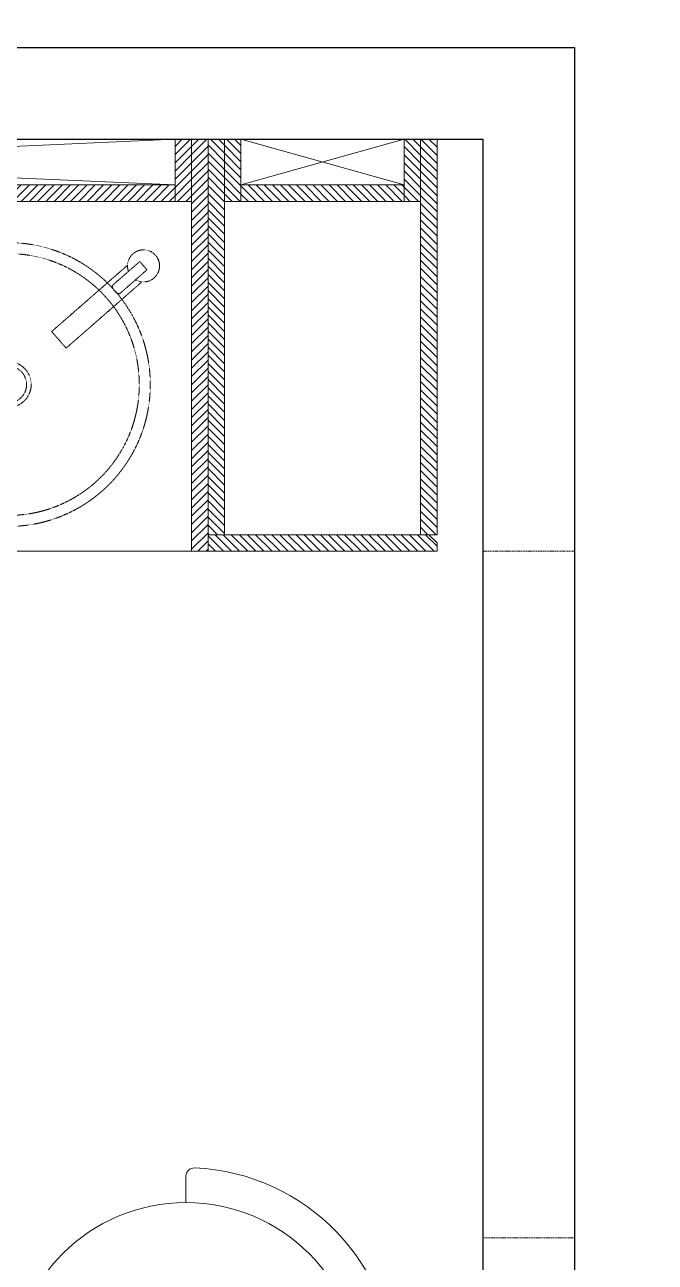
# Model space of a CAD drawing. Header units: millimetres. Extents: x 3788 to 9573, y -5445 to 12828.
# Drawn here: x 5164 to 5852, y 9451 to 10803 of the extents above; entities that cross this region are included whole.
import ezdxf

# ---------------------------------------------------------------- set-up
doc = ezdxf.new("R2010")
doc.units = ezdxf.units.MM
doc.linetypes.add('a_p6_plan_L18$0$HIDDEN', pattern=[0.375, 0.25, -0.125])
for name, color, linetype, lineweight in [('I-LK CURTAIN', 5, 'a_p6_plan_L18$0$HIDDEN', 9), ('I-LK FF&E', 1, 'Continuous', 9), ('I-LK PARTITION', 21, 'Continuous', 25), ('LN-ELEVATION-1', 81, 'Continuous', 13), ('LN-ELEVATION-2', 103, 'Continuous', 20), ('LN-ELEVATION-3', 125, 'a_p6_plan_L18$0$HIDDEN', 18), ('LN-HATCH', 251, 'Continuous', 0)]:
    doc.layers.add(name, color=color, linetype=linetype, lineweight=lineweight)
pattern_1 = [(44.99999999999998, (35858.5, -100655.3575484328), (-4.419417382415917, 4.419417382415923), [])]

# ---------------------------------------------------------------- blocks, each defined once
blk = doc.blocks.new('rtf')
at = {"color": 0, "linetype": 'ByBlock', "lineweight": -2}
for p, q in [((16425.26329468148, -172793.1007600746), (16535.26329468148, -172793.1007600746)), ((16535.26329468148, -172793.1007600746), (16535.26329468148, -172817.1007600746)), ((16412.5253540573, -172798.8148984113), (16452.40026456733, -172798.8148984113)), ((16412.5253540573, -172810.8148984113), (16412.5253540573, -172798.8148984113)), ((16412.5253540573, -172810.8148984113), (16452.40026456733, -172810.8148984113)), ((16425.26329468148, -172817.1007600746), (16535.26329468148, -172817.1007600746))]:
    blk.add_line(p, q, dxfattribs=at)
for centre, radius, start, end in [((16412.5253540573, -172805.1007600746), 17.5, 21.05058810897431, 340.9421780194656), ((16444.53660690578, -172804.8148984114), 9.891264419597851, 322.6562339413539, 37.34376605891415)]:
    blk.add_arc(centre, radius, start, end, dxfattribs=at)
blk = doc.blocks.new('clinic sink')
at = {"color": 0, "linetype": 'ByBlock', "lineweight": -2}
for radius in [155, 143, 25, 20]:
    blk.add_circle((11491.5035008227, -171102.5847399924), radius, dxfattribs=at)
blk.add_blockref('rtf', (-5117.472106590168, 1702.9323767405), dxfattribs=at)
blk = doc.blocks.new('clinic - cabinet sink')
at = {"layer": 'LN-HATCH', "ltscale": 0.5}
h = blk.add_hatch(dxfattribs=at)
h.set_pattern_fill('ANSI31', color=256, scale=2)
h.set_pattern_definition([(45, (4052861.500382861, 1708016.355767586), (-4.490128060534575, 4.490128060534575), [])])
h.paths.add_polyline_path([(-563.359543572413, 156.9999999999999), (564.640456427587, 156.9999999999999), (564.640456427587, 174.9999999999999), (-563.359543572413, 174.9999999999999)])
h.paths.add_polyline_path([(582.6404564275867, 224.9999999999999), (600.6404564275867, 224.9999999999999), (600.6404564275867, -225.0000000000001), (582.6404564275867, -225.0000000000001)])
h.paths.add_polyline_path([(564.640456427587, 224.9999999999999), (582.6404564275867, 224.9999999999999), (582.6404564275867, 156.9999999999999), (564.640456427587, 156.9999999999999)])
h.paths.add_polyline_path([(-581.359543572413, 224.9999999999999), (-599.359543572413, 224.9999999999999), (-599.359543572413, -225.0000000000001), (-581.359543572413, -225.0000000000001)])
h.paths.add_polyline_path([(-581.359543572413, 224.9999999999999), (-563.359543572413, 224.9999999999999), (-563.359543572413, 156.9999999999999), (-581.359543572413, 156.9999999999999)])
at = {"layer": 'LN-ELEVATION-1', "ltscale": 0.5}
for points in [[(564.640456427587, 224.9999999999999), (582.6404564275867, 224.9999999999999), (582.6404564275867, 156.9999999999999), (564.640456427587, 156.9999999999999)], [(582.6404564275867, 224.9999999999999), (600.6404564275867, 224.9999999999999), (600.6404564275867, -225.0000000000001), (582.6404564275867, -225.0000000000001)], [(-563.359543572413, 156.9999999999999), (564.640456427587, 156.9999999999999), (564.640456427587, 174.9999999999999), (-563.359543572413, 174.9999999999999)]]:
    blk.add_lwpolyline(points, close=True, dxfattribs=at)
at = {"layer": 'LN-ELEVATION-2', "ltscale": 0.5}
blk.add_line((582.6404564275867, -225.0000000000001), (-581.359543572413, -225.0000000000001), dxfattribs=at)
at = {"layer": 'LN-HATCH', "ltscale": 0.5}
for p, q in [((564.640456427587, 224.9999999999999), (-563.359543572413, 174.9999999999999)), ((-563.359543572413, 224.9999999999999), (564.640456427587, 174.9999999999999))]:
    blk.add_line(p, q, dxfattribs=at)
at = {"layer": 'LN-ELEVATION-3', "xscale": -1, "rotation": 41.15582741518659}
blk.add_blockref('CLINIC SINK', (-103569.3304926871, 136346.6509754679), dxfattribs=at)
blk = doc.blocks.new('doctors stool')
at = {"ltscale": 100}
blk.add_lwpolyline([(228, 37.80991746066138), (228, 9.119999997317793, -0.4264743413925903), (218.5, 0.0079201031476259, -0.959166304662544), (218.5, 455.611914822366, -0.4264743413925903), (228, 446.4998349279631), (228, 417.8099174646193)], format="xyb", dxfattribs=at)
blk.add_circle((228, 227.8099174629897), 190, dxfattribs=at)
blk = doc.blocks.new('clinic trial')
at = {"layer": 'I-LK FF&E', "rotation": 90}
blk.add_blockref('DOCTORS STOOL', (841.8410998687816, -1028.895880584366), dxfattribs=at)
blk = doc.blocks.new('clinic - mop closet')
at = {"layer": 'LN-HATCH', "ltscale": 0.5}
h = blk.add_hatch(dxfattribs=at)
h.set_pattern_fill('ANSI31', color=256, scale=50, angle=360)
h.set_pattern_definition(pattern_1)
h.paths.add_polyline_path([(-106.3595435724128, 216), (-124.3595435724128, 216), (-124.3595435724128, -216), (-106.3595435724128, -216)])
h = blk.add_hatch(dxfattribs=at)
h.set_pattern_fill('ANSI31', color=256, scale=50, angle=360)
h.set_pattern_definition(pattern_1)
h.paths.add_polyline_path([(-106.3595435724128, 216), (-88.35954357241279, 216), (-88.35954357241279, 148), (-106.3595435724128, 148)])
h = blk.add_hatch(dxfattribs=at)
h.set_pattern_fill('ANSI31', color=256, scale=50, angle=360)
h.set_pattern_definition(pattern_1)
h.paths.add_polyline_path([(89.64045642758721, 216), (107.6404564275872, 216), (107.6404564275872, 148), (89.64045642758721, 148)])
h = blk.add_hatch(dxfattribs=at)
h.set_pattern_fill('ANSI31', color=256, scale=50, angle=360)
h.set_pattern_definition(pattern_1)
h.paths.add_polyline_path([(107.6404564275872, 216), (125.6404564275872, 216), (125.6404564275872, -216), (107.6404564275872, -216)])
h = blk.add_hatch(dxfattribs=at)
h.set_pattern_fill('ANSI31', color=256, scale=50, angle=360)
h.set_pattern_definition(pattern_1)
h.paths.add_polyline_path([(-88.35954357241279, 148), (89.64045642758721, 148), (89.64045642758721, 166), (-88.35954357241279, 166)])
h = blk.add_hatch(dxfattribs=at)
h.set_pattern_fill('ANSI31', color=256, scale=50, angle=360)
h.set_pattern_definition([(44.99999999999998, (35894.5, -101037.3575484328), (-4.419417382415917, 4.419417382415923), [])])
h.paths.add_polyline_path([(-115.3595435724055, -216), (-124.3595435724128, -225), (-124.3595435724128, -234), (125.6404564275872, -234), (125.6404564275872, -216)])
at = {"layer": 'LN-ELEVATION-1', "ltscale": 0.5}
for points in [[(-106.3595435724128, 216), (-124.3595435724128, 216), (-124.3595435724128, -216), (-106.3595435724128, -216)], [(-106.3595435724128, 216), (-88.35954357241279, 216), (-88.35954357241279, 148), (-106.3595435724128, 148)], [(89.64045642758721, 216), (107.6404564275872, 216), (107.6404564275872, 148), (89.64045642758721, 148)], [(107.6404564275872, 216), (125.6404564275872, 216), (125.6404564275872, -216), (107.6404564275872, -216)], [(-88.35954357241279, 148), (89.64045642758721, 148), (89.64045642758721, 166), (-88.35954357241279, 166)], [(-124.3595435724128, -225), (-124.3595435724128, -234), (125.6404564275872, -234), (125.6404564275872, -216), (-115.3595435724128, -216)]]:
    blk.add_lwpolyline(points, close=True, dxfattribs=at)
at = {"layer": 'LN-HATCH', "ltscale": 0.5}
for p, q in [((89.64045642758721, 216), (-88.35954357241279, 166)), ((-88.35954357241279, 216), (89.64045642758721, 166))]:
    blk.add_line(p, q, dxfattribs=at)
blk = doc.blocks.new('clinic_with_sink')
at = {"layer": 'I-LK CURTAIN', "ltscale": 5}
blk.add_lwpolyline([(549.9999999925493, 0), (1299.999999992538, 0), (1299.999999992538, 100), (549.9999999925493, 100)], close=True, dxfattribs=at)
at = {"layer": 'I-LK PARTITION'}
for points in [[(0, 0), (2600, 0), (2600, 1700), (0, 1700)], [(100, 100), (2500, 100), (2500, 1600), (100, 1600)]]:
    blk.add_lwpolyline(points, close=True, dxfattribs=at)
at = {"layer": 'I-LK FF&E', "xscale": -1, "rotation": 90}
blk.add_blockref('CLINIC - CABINET SINK', (325, 1000.640456427816), dxfattribs=at)
at = {"layer": 'I-LK FF&E', "xscale": -1}
blk.add_blockref('CLINIC TRIAL', (2065.605003267519, 1225), dxfattribs=at)
at = {"layer": 'I-LK FF&E', "rotation": 90}
blk.add_blockref('CLINIC - MOP CLOSET', (316, 274.3595435731077), dxfattribs=at)
blk = doc.blocks.new('CLINIC_WITH_SINK_2')
blk.add_blockref('Clinic_with_sink', (0, 0))

msp = doc.modelspace()

# ---------------------------------------------------------------- hatches: boundary and pattern name
at = {"layer": 'LENS_HATCH_WALL', "true_color": 0x787878}
h = msp.add_hatch(dxfattribs=at)
h.set_pattern_fill('ANSI32', scale=10, angle=90)
h.set_pattern_definition([(45, (0, 0), (-67.351920908, 67.351920908), []), (45, (44.90128053, 0), (-67.351920908, 67.351920908), [])])
h.paths.add_polyline_path([(9180.442824454121, -5384.089668499402), (9174.82839665219, -4934.246197989608), (9572.998366977958, -4929.276198360004), (9351.373479970505, 12828.133339261274), (3787.9420123035384, 12758.698693430324), (4023.815033820549, -5098.706748054236), (4333.243564176162, -5094.8445637580935), (4337.607974593867, -5444.531552730155)])
h.paths.add_polyline_path([(4537.53, -5437.036), (4530.732, -4892.364), (4221.158, -4896.228), (3990.568, 12561.212), (9153.885, 12625.653), (9370.518, -4731.788), (8972.348, -4736.758), (8980.396, -5381.586)])

# ---------------------------------------------------------------- block references
at = {"xscale": -1, "rotation": 90}
msp.add_blockref('CLINIC_WITH_SINK_2', (5764.125137935274, 10777.755119490073), dxfattribs=at)

doc.saveas('drawing.dxf')
